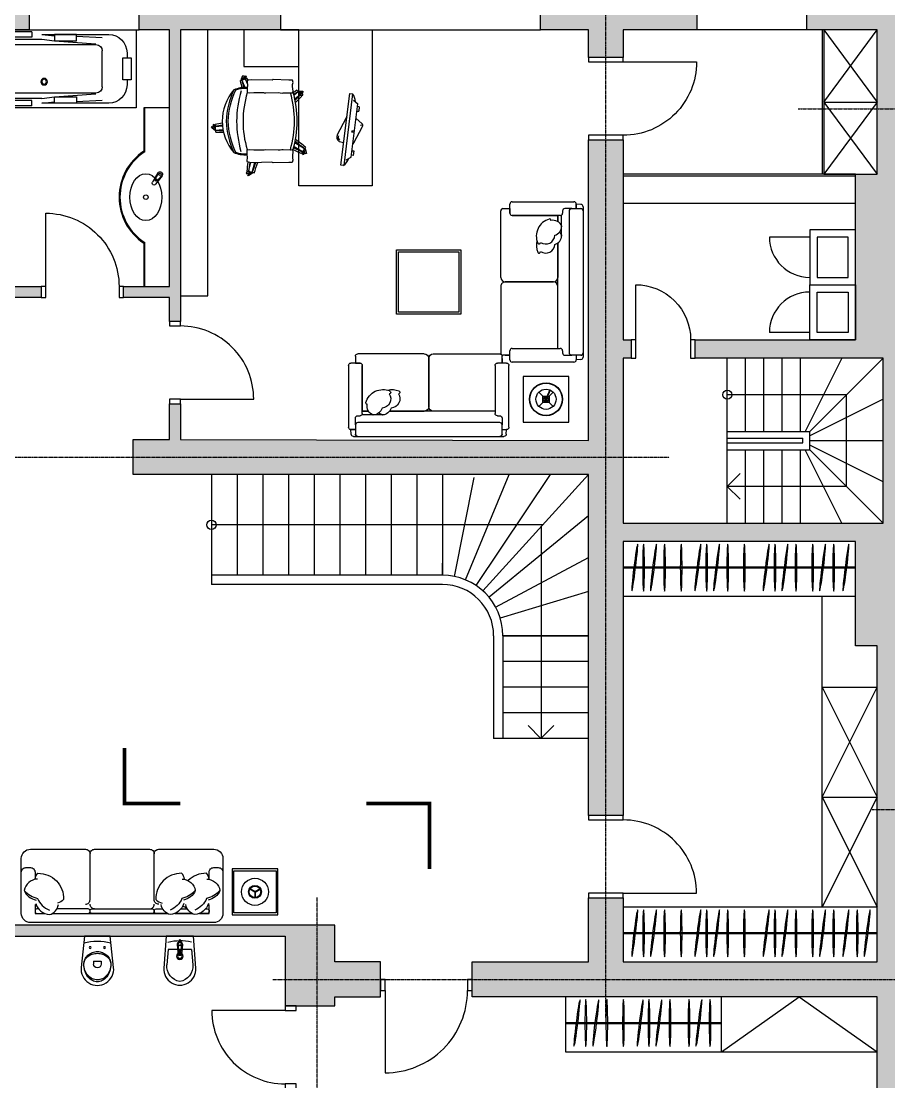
# Model space of a CAD drawing. Header units: millimetres. Extents: x 74752 to 193506, y -83124 to -13126.
# Drawn here: x 149579 to 159047, y -73354 to -61782 of the extents above; entities that cross this region are included whole.
import ezdxf

# ---------------------------------------------------------------- set-up
doc = ezdxf.new("R2010")
doc.units = ezdxf.units.MM
doc.linetypes.add('CENTER2', pattern=[1.125, 0.75, -0.125, 0.125, -0.125])
doc.linetypes.add('HIDDEN', pattern=[0.375, 0.25, -0.125])
for name, color, linetype in [('axis', 40, 'CENTER2'), ('door_dwgmodels.com', 250, 'Continuous'), ('furniture _san', 36, 'Continuous'), ('hatches', 8, 'Continuous'), ('Marks sections', 7, 'Continuous'), ('sanitary', 144, 'Continuous'), ('stairs', 250, 'Continuous'), ('wall', 5, 'Continuous')]:
    doc.layers.add(name, color=color, linetype=linetype)

# ---------------------------------------------------------------- blocks, each defined once
blk = doc.blocks.new('PorcherP0775(1800)')
for p, q in [((850, 0), (0, 0)), ((0, 0), (0, -1800)), ((850, -1800), (850, 0)), ((305, -100), (250, -100)), ((600, -100), (545, -100)), ((50, -300), (50, -1030)), ((800, -1030), (800, -300)), ((70, -650), (84, -371)), ((120, -890), (151, -440)), ((160, -440), (160, -1590)), ((230, -370), (620, -370)), ((690, -1590), (690, -440)), ((730, -890), (699, -440)), ((780, -650), (766, -371)), ((50, -1030), (64, -889)), ((100, -1030), (120, -890)), ((750, -1030), (730, -890)), ((800, -1030), (786, -889)), ((100, -1030), (100, -1570)), ((750, -1570), (750, -1030)), ((20, -1140), (80, -1140)), ((20, -1140), (20, -1570)), ((80, -1140), (80, -1570)), ((830, -1140), (770, -1140)), ((770, -1140), (770, -1570)), ((830, -1140), (830, -1570)), ((20, -1570), (80, -1570)), ((830, -1570), (770, -1570)), ((230, -1660), (620, -1660)), ((230, -1700), (620, -1700)), ((275, -1720), (275, -1780)), ((575, -1720), (275, -1720)), ((575, -1720), (575, -1780)), ((0, -1800), (850, -1800)), ((575, -1780), (275, -1780))]:
    blk.add_line(p, q)
for points in [[(305, -145), (545, -145), (545, -55), (305, -55)], [(50, -890), (120, -890), (120, -650), (50, -650)], [(800, -890), (730, -890), (730, -650), (800, -650)]]:
    blk.add_lwpolyline(points, close=True)
for radius in [36, 26]:
    blk.add_circle((285, -1005), radius)
for centre, radius, start, end in [((250, -300), 200, 90, 180), ((600, -300), 200, 0, 90), ((230, -440), 70, 90, 180), ((620, -440), 70, 0, 90), ((230, -1570), 130, 180, 270), ((230, -1590), 70, 180, 270), ((620, -1570), 130, 270, 0), ((620, -1590), 70, 270, 0)]:
    blk.add_arc(centre, radius, start, end)
blk = doc.blocks.new('mixer4ws(plan)')
at = {"color": 0}
for p, q in [((0, 28), (117, 20)), ((0, -28), (117, -20))]:
    blk.add_line(p, q, dxfattribs=at)
for centre, radius, start, end in [((0, 0), 27.5, 45.2651, 314.7349), ((0, 0), 24.5, 55.034, 65.9105), ((15, 22), 2, 235.034, 267.8471), ((117, 0), 20, 270, 90), ((0, 0), 24.5, 294.0895, 304.966), ((15, -22), 2, 92.1529, 124.966)]:
    blk.add_arc(centre, radius, start, end, dxfattribs=at)
blk.add_ellipse((0, 0), major_axis=(90.3, 0), ratio=0.221476, start_param=4.880525, end_param=7.685846, dxfattribs=at)
blk.add_ellipse((70, 0), major_axis=(-10, 0), ratio=0.2, dxfattribs=at)
blk = doc.blocks.new('vanity unit1050')
at = {"color": 0}
for p, q in [((-270, 496), (-270, 975)), ((-270, -975), (-270, -496))]:
    blk.add_line(p, q, dxfattribs=at)
blk.add_lwpolyline([(0, -975), (0, 975), (-280, 975), (-280, 501, 0.538816), (-280, -501), (-280, -975), (0, -975)], format="xyb", dxfattribs=at)
at = {"color": 0, "ltscale": 7}
blk.add_circle((-103, 250), 12.7, dxfattribs=at)
at = {"color": 0}
blk.add_circle((-258, 0), 25, dxfattribs=at)
blk.add_arc((50, 0), 590, 122.8453, 237.1547, dxfattribs=at)
blk.add_ellipse((-258, 0), major_axis=(0, -255), ratio=0.686274, start_param=3.141593, end_param=9.424778, dxfattribs=at)
at = {"color": 0, "extrusion": (0, 0, -1), "zscale": -1, "rotation": 303.6017384872103}
blk.add_blockref('mixer4ws(plan)', (103, 250), dxfattribs=at)
blk = doc.blocks.new('*U99')
at = {"color": 0, "linetype": 'ByBlock', "ltscale": 10}
blk.add_lwpolyline([(-50, 0), (-50, 800, 0.414214), (-850, 0)], format="xyb", dxfattribs=at)
at = {"color": 0}
for points in [[(-900, 0), (-850, 0), (-850, -120), (-900, -120)], [(-50, 0), (0, 0), (0, -120), (-50, -120)]]:
    blk.add_lwpolyline(points, close=True, dxfattribs=at)
blk = doc.blocks.new('*U100')
at = {"color": 0, "linetype": 'ByBlock', "ltscale": 10}
blk.add_lwpolyline([(-850, 0), (-850, 800, -0.414214), (-50, 0)], format="xyb", dxfattribs=at)
at = {"color": 0}
for points in [[(-900, 0), (-850, 0), (-850, -120), (-900, -120)], [(-50, 0), (0, 0), (0, -120), (-50, -120)]]:
    blk.add_lwpolyline(points, close=True, dxfattribs=at)
blk = doc.blocks.new('*U101')
at = {"color": 0, "linetype": 'ByBlock', "ltscale": 10}
blk.add_lwpolyline([(-50, 0), (-50, 600, 0.414214), (-650, 0)], format="xyb", dxfattribs=at)
at = {"color": 0}
for points in [[(-700, 0), (-650, 0), (-650, -200), (-700, -200)], [(-50, 0), (0, 0), (0, -200), (-50, -200)]]:
    blk.add_lwpolyline(points, close=True, dxfattribs=at)
blk = doc.blocks.new('*U102')
at = {"color": 0, "linetype": 'ByBlock', "ltscale": 10}
blk.add_lwpolyline([(-50, 0), (-50, 800, 0.414214), (-850, 0)], format="xyb", dxfattribs=at)
at = {"color": 0}
for points in [[(-900, 0), (-850, 0), (-850, -380), (-900, -380)], [(-50, 0), (0, 0), (0, -380), (-50, -380)]]:
    blk.add_lwpolyline(points, close=True, dxfattribs=at)
blk = doc.blocks.new('*U103')
at = {"color": 0, "linetype": 'ByBlock', "ltscale": 10}
blk.add_lwpolyline([(-850, 0), (-850, 800, -0.414214), (-50, 0)], format="xyb", dxfattribs=at)
at = {"color": 0}
for points in [[(-900, 0), (-850, 0), (-850, -380), (-900, -380)], [(-50, 0), (0, 0), (0, -380), (-50, -380)]]:
    blk.add_lwpolyline(points, close=True, dxfattribs=at)
blk = doc.blocks.new('*U104')
at = {"color": 0, "linetype": 'ByBlock', "ltscale": 10}
blk.add_lwpolyline([(-950, 0), (-950, 900, -0.414214), (-50, 0)], format="xyb", dxfattribs=at)
at = {"color": 0}
for points in [[(-1000, 0), (-950, 0), (-950, -120), (-1000, -120)], [(-50, 0), (0, 0), (0, -120), (-50, -120)]]:
    blk.add_lwpolyline(points, close=True, dxfattribs=at)
blk = doc.blocks.new('mixer4bidet(plan)')
at = {"color": 0}
for p, q in [((-28, 2), (-35, 2)), ((0, 28), (94, 21)), ((97, 18), (97, -18)), ((97, 11), (104, 11)), ((104, 13), (112, 13)), ((113, 12), (121, 12)), ((-28, -2), (-35, -2)), ((0, -28), (94, -21)), ((97, -11), (104, -11)), ((104, -13), (112, -13)), ((113, -12), (121, -12))]:
    blk.add_line(p, q, dxfattribs=at)
blk.add_circle((-42, 0), 6.91, dxfattribs=at)
for centre, radius, start, end in [((0, 0), 27.5, 45.2651, 314.7349), ((0, 0), 24.5, 55.034, 65.9105), ((15, 22), 2, 235.034, 267.8471), ((94, 18), 3, 0, 86.3288), ((0, 0), 24.5, 294.0895, 304.966), ((15, -22), 2, 92.1529, 124.966), ((94, -18), 3, 273.6712, 0)]:
    blk.add_arc(centre, radius, start, end, dxfattribs=at)
for centre, major_axis, ratio, start_param, end_param in [((0, 0), (90.3, 0), 0.221476, 4.880525, 7.685846), ((104, 0), (0, 13), 0.174484, 2.579523, 6.845255), ((104, 0), (0, -11), 0.174139, 0, 3.141593), ((112, 0), (0, 13), 0.174484, 3.141593, 6.283185), ((121, 0), (0, 12), 0.174139, 3.141593, 6.283185)]:
    blk.add_ellipse(centre, major_axis=major_axis, ratio=ratio, start_param=start_param, end_param=end_param, dxfattribs=at)
blk.add_ellipse((70, 0), major_axis=(-10, 0), ratio=0.2, dxfattribs=at)
blk = doc.blocks.new('bide')
at = {"color": 0}
for p, q in [((-127, -145), (-142, -311)), ((-127, -145), (127, -145)), ((127, -145), (142, -311))]:
    blk.add_line(p, q, dxfattribs=at)
for points in [[(-148, 0), (148, 0), (174, -346, -1.078725), (-174, -346), (-148, 0)], [(-127, -63, -0.110662), (131, -66)]]:
    blk.add_lwpolyline(points, format="xyb", dxfattribs=at)
for centre, radius in [((0, -84), 17.5), ((0, -216), 37.4), ((0, -216), 23.9)]:
    blk.add_circle(centre, radius, dxfattribs=at)
for centre, start, end in [((30, -324), 175.5479, 259.9546), ((-30, -324), 280.0454, 4.4521)]:
    blk.add_arc(centre, 172, start, end, dxfattribs=at)
at = {"color": 0, "xscale": -1, "rotation": 90}
blk.add_blockref('mixer4bidet(plan)', (0, -84), dxfattribs=at)
blk = doc.blocks.new('v1')
at = {"color": 0}
for p, q in [((41, -270), (-41, -270)), ((-41, -270), (-41, -303)), ((41, -270), (41, -303))]:
    blk.add_line(p, q, dxfattribs=at)
blk.add_lwpolyline([(-141, 0), (141, 0), (177, -339, -1.109549), (-177, -339), (-141, 0)], format="xyb", dxfattribs=at)
for centre in [(-78, -123), (78, -123)]:
    blk.add_circle(centre, 9.95, dxfattribs=at)
for centre, radius, start, end in [((0, -615), 564, 74.7124, 105.2876), ((-9, -307), 138, 133.1854, 156.1873), ((-9, -307), 138, 133.1854, 156.1873), ((-26, -315), 124, 128.9942, 152.905), ((-3, -313), 146, 111.2448, 133.1854), ((-3, -313), 146, 111.2448, 133.1854), ((-10, -335), 149, 108.5391, 128.9942), ((0, -322), 156, 90, 111.2448), ((0, -322), 156, 90, 111.2448), ((0, -365), 180, 90, 108.5391), ((0, -322), 156, 68.7552, 90), ((0, -322), 156, 68.7552, 90), ((0, -365), 180, 71.4609, 90), ((3, -313), 146, 46.8146, 68.7552), ((3, -313), 146, 46.8146, 68.7552), ((10, -335), 149, 51.0058, 71.4609), ((9, -307), 138, 23.8127, 46.8146), ((9, -307), 138, 23.8127, 46.8146), ((26, -315), 124, 27.095, 51.0058), ((-17, -303), 129, 156.1873, 180), ((-17, -303), 129, 156.1873, 180), ((-50, -303), 96.8, 152.905, 180), ((109, -303), 256, 180, 197.3785), ((55, -303), 202, 180, 199.4203), ((55, -303), 202, 180, 199.4203), ((0, -303), 41.2, 180, 0), ((-109, -303), 256, 342.6215, 0), ((-55, -303), 202, 340.5797, 0), ((-55, -303), 202, 340.5797, 0), ((17, -303), 129, 0, 23.8127), ((17, -303), 129, 0, 23.8127), ((50, -303), 96.8, 0, 27.095), ((28, -313), 173, 199.4203, 220.4025), ((28, -313), 173, 199.4203, 220.4025), ((56, -320), 200, 197.3785, 217.0738), ((11, -327), 151, 220.4025, 244.0498), ((11, -327), 151, 220.4025, 244.0498), ((22, -346), 157, 217.0738, 241.268), ((0, -350), 125, 244.0498, 270), ((0, -350), 125, 244.0498, 270), ((0, -350), 125, 270, 295.9502), ((0, -350), 125, 270, 295.9502), ((-22, -346), 157, 298.732, 322.9262), ((-11, -327), 151, 295.9502, 319.5975), ((-11, -327), 151, 295.9502, 319.5975), ((-28, -313), 173, 319.5975, 340.5797), ((-28, -313), 173, 319.5975, 340.5797), ((-56, -320), 200, 322.9262, 342.6215), ((0, -385), 112, 241.268, 270), ((0, -385), 112, 270, 298.732)]:
    blk.add_arc(centre, radius, start, end, dxfattribs=at)
blk = doc.blocks.new('*U105')
at = {"color": 0, "linetype": 'ByBlock', "ltscale": 10}
blk.add_lwpolyline([(-850, 0), (-850, 800, -0.414214), (-50, 0)], format="xyb", dxfattribs=at)
at = {"color": 0}
for points in [[(-900, 0), (-850, 0), (-850, -120), (-900, -120)], [(-50, 0), (0, 0), (0, -120), (-50, -120)]]:
    blk.add_lwpolyline(points, close=True, dxfattribs=at)
blk = doc.blocks.new('sofa 800x2')
at = {"color": 0, "ltscale": 0.03}
for p, q in [((-821, 0), (821, 0)), ((-775, 0), (775, 0)), ((-875, -775), (-875, -100)), ((-875, -775), (-875, -100)), ((-846, -25), (-850, -75)), ((-850, -75), (-800, -75)), ((-800, -75), (-800, -25)), ((800, -25), (800, -75)), ((800, -75), (850, -75)), ((800, -75), (850, -75)), ((846, -25), (850, -75)), ((875, -100), (875, -775)), ((875, -100), (875, -775)), ((-800, -125), (-800, -200)), ((-775, -225), (-750, -225)), ((750, -225), (775, -225)), ((800, -200), (800, -125)), ((-483, -237), (-728, -237)), ((-725, -250), (-725, -775)), ((-725, -775), (-725, -275)), ((-657, -275), (-725, -275)), ((-725, -275), (-657, -275)), ((725, -275), (-428, -275)), ((-428, -275), (-50, -275)), ((0, -325), (0, -850)), ((0, -325), (0, -850)), ((0, -325), (0, -850)), ((0, -850), (0, -325)), ((725, -775), (725, -250)), ((725, -775), (725, -275)), ((-800, -800), (-850, -800)), ((-800, -800), (-850, -800)), ((-800, -800), (-750, -800)), ((-750, -800), (-800, -800)), ((-800, -875), (-800, -800)), ((800, -800), (750, -800)), ((850, -800), (750, -800)), ((800, -850), (800, -800)), ((800, -800), (800, -875)), ((850, -800), (800, -800)), ((-50, -900), (-775, -900)), ((50, -900), (775, -900))]:
    blk.add_line(p, q, dxfattribs=at)
blk.add_lwpolyline([(-800, -75), (-800, -25, -0.414214), (-775, 0), (775, 0, -0.414214), (800, -25), (800, -125, -0.414214), (775, -150), (-775, -150, -0.414214), (-800, -125), (-800, -75), (-850, -75, 0.414214), (-875, -100)], format="xyb", dxfattribs=at)
for centre, radius, start, end in [((-850, -100), 25, 90, 180), ((-821, -25), 25, 90, 180), ((-775, -25), 25, 90, 180), ((775, -25), 25, 360, 90), ((821, -25), 25, 0, 90), ((850, -100), 25, 0, 90), ((-775, -200), 25, 180, 270), ((-750, -250), 25, 0, 90), ((750, -250), 25, 90, 180), ((775, -200), 25, 270, 0), ((-570, -329), 103, 110.5305, 193.3597), ((-616, -345), 113, 18.6466, 85.0001), ((-470, -329), 103, 110.5305, 136.2793), ((-514, -409), 100, 325.8599, 87.0078), ((-516, -345), 113, 18.6466, 85.0001), ((-414, -409), 100, 325.8599, 87.0078), ((-50, -325), 50, 0, 90), ((50, -325), 50, 90, 180), ((50, -325), 50, 90, 180), ((-675, -364), 12, 66.2577, 209.3762), ((-499, -317), 194, 195.7143, 292.9857), ((-399, -317), 194, 255.0324, 292.9857), ((-430, -481), 15.8, 296.4094, 93.5832), ((-330, -481), 15.8, 296.4094, 93.5832), ((-850, -775), 25, 180, 270), ((-850, -775), 25, 180, 270), ((-750, -775), 25, 270, 0), ((-750, -775), 25, 270, 0), ((750, -775), 25, 180, 270), ((750, -775), 25, 180, 270), ((850, -775), 25, 270, 0), ((850, -775), 25, 270, 360), ((-775, -875), 25, 180, 270), ((-50, -850), 50, 270, 0), ((50, -850), 50, 180, 270), ((50, -850), 50, 180, 270), ((775, -875), 25, 270, 360)]:
    blk.add_arc(centre, radius, start, end, dxfattribs=at)
blk = doc.blocks.new('F standard lamp plan')
at = {"color": 0, "linetype": 'ByBlock', "lineweight": -2}
for p, q in [((-7.8, 7.8), (-3.5, 3.5)), ((-3.5, -3.5), (-3.5, 3.5)), ((-3.5, 3.5), (3.5, 3.5)), ((3.5, 3.5), (7.6, 7.6)), ((3.5, 3.5), (3.5, -3.5)), ((-3.5, -3.5), (-7.8, -7.8)), ((-4.4, -10.1), (-1, -1.7)), ((-4, -10.3), (-0.5, -1.9)), ((-1.7, -3.5), (-3.5, -3.5)), ((3.5, -3.5), (-1.2, -3.5)), ((3.5, -3.5), (7.7, -7.8))]:
    blk.add_line(p, q, dxfattribs=at)
for radius in [18, 17.6, 11]:
    blk.add_circle((0, 0), radius, dxfattribs=at)
at = {"color": 0, "linetype": 'ByBlock', "lineweight": -2, "extrusion": (0, 0, -1)}
for major_axis, start_param, end_param in [((-2.12, 2.12), 4.40312, 10.517647), ((1.41, 1.41), 0.785398, 7.068583), ((-0.707, 0.707), 2.356194490191073, 8.639379797370658), ((-0.53, 0.53), 2.35619449019121, 8.639379797370797)]:
    blk.add_ellipse((0, 0), major_axis=major_axis, ratio=1, start_param=start_param, end_param=end_param, dxfattribs=at)
blk = doc.blocks.new('Tv 2')
at = {"color": 0}
for p, q in [((252, 45), (-297, -160)), ((179, 39), (225, 56)), ((186, 21), (179, 39)), ((225, 56), (232, 38)), ((-275, -130), (-229, -113)), ((-222, -132), (-229, -113)), ((-275, -130), (-268, -149))]:
    blk.add_line(p, q, dxfattribs=at)
blk.add_lwpolyline([(-368, -261), (372, 15), (383, -13), (-358, -289)], close=True, dxfattribs=at)
for points in [[(102, 0), (-101, 0)], [(303, 11), (252, 45)], [(-147, -104), (-125, -18)], [(-13, -71), (15, -71)], [(1, -59), (1, -83)], [(160, -150), (148, -101)], [(-312, -219), (-297, -160)], [(110, -200), (-109, -200)]]:
    blk.add_lwpolyline(points, dxfattribs=at)
for centre, radius, start, end in [((-101, -25), 25, 90, 164.7609), ((102, -25), 25, 52.8723, 90), ((301, -158), 187, 67.5594, 97.1051), ((-101, -25), 10, 90, 164.7609), ((-201, -345), 187, 123.8382, 153.3839), ((-109, -150), 50, 260.5415, 270), ((110, -150), 50, 270, 0), ((110, -150), 35, 270, 0)]:
    blk.add_arc(centre, radius, start, end, dxfattribs=at)
blk = doc.blocks.new('table 033')
at = {"color": 0}
blk.add_lwpolyline([(-800, 850), (-1400, 850), (-1400, 450), (-800, 450), (-800, 850)], dxfattribs=at)
blk.add_lwpolyline([(-800, 850), (0, 850), (0, -850), (-800, -850)], close=True, dxfattribs=at)
at = {"color": 0, "linetype": 'ByBlock', "rotation": 242.5466415344142}
blk.add_blockref('Tv 2', (-151, -293), dxfattribs=at)
blk = doc.blocks.new('ch533')
at = {"color": 0, "linetype": 'ByBlock', "lineweight": -2}
for p, q in [((-163, 572), (-129, 594)), ((-121, 583), (-132, 575)), ((-129, 594), (-121, 583)), ((-170, 558), (-197, 450)), ((-190, 563), (-111, 544)), ((-178, 560), (-163, 572)), ((-176, 543), (-176, 543)), ((-130, 549), (-154, 450)), ((-132, 575), (-143, 567)), ((-124, 564), (-135, 556)), ((-113, 572), (-124, 564)), ((-123, 547), (-105, 561)), ((-105, 561), (-113, 572)), ((-762, 349), (-749, 353)), ((-751, 310), (-762, 349)), ((-751, 282), (-708, 351)), ((-749, 353), (-744, 340)), ((-723, 362), (-736, 358)), ((-736, 358), (-731, 345)), ((-711, 330), (-723, 362)), ((-744, 293), (-751, 310)), ((-744, 340), (-740, 328)), ((-740, 299), (-636, 235)), ((-731, 345), (-727, 332)), ((-728, 289), (-727, 289)), ((-719, 334), (-626, 277)), ((227, 116), (233, 35)), ((229, 96), (149, 90)), ((232, 55), (155, 49)), ((213, 97), (212, 97)), ((223, 53), (252, 35)), ((228, 104), (244, 94)), ((248, 54), (238, 62)), ((244, 94), (276, 68)), ((256, 65), (246, 73)), ((260, 46), (248, 54)), ((252, 35), (260, 46)), ((268, 57), (256, 65)), ((276, 68), (268, 57)), ((-691, -286), (-724, -287)), ((-724, -287), (-724, -301)), ((-724, -301), (-711, -301)), ((-724, -315), (-711, -315)), ((-724, -328), (-724, -315)), ((-683, -330), (-724, -328)), ((-711, -301), (-697, -301)), ((-711, -315), (-697, -314)), ((-657, -339), (-710, -277)), ((-696, -292), (-636, -241)), ((-665, -329), (-683, -330)), ((-670, -323), (-626, -286)), ((-656, -314), (-656, -314)), ((-94, -464), (-118, -406)), ((-38, -441), (-113, -472)), ((-99, -457), (-107, -489)), ((-56, -449), (-89, -368)), ((-61, -433), (-60, -433)), ((-49, -446), (-54, -464)), ((-107, -489), (-94, -493)), ((-94, -493), (-90, -480)), ((-90, -480), (-86, -468)), ((-81, -498), (-77, -485)), ((-68, -502), (-81, -498)), ((-77, -485), (-73, -472)), ((-54, -464), (-68, -502))]:
    blk.add_line(p, q, dxfattribs=at)
at = {"color": 0, "linetype": 'ByBlock', "lineweight": -2, "ltscale": 0.7}
for p, q in [((-615, 326), (-609, 378)), ((-614, 422), (-606, 449)), ((-609, 399), (-614, 422)), ((-609, 378), (-609, 399)), ((-606, 449), (-568, 449)), ((-568, 449), (-397, 453)), ((-397, 453), (-384, 445)), ((-384, 445), (-160, 451)), ((-160, 451), (-131, 446)), ((-131, 446), (-117, 446)), ((-114, 436), (-118, 385)), ((-118, 385), (-115, 364)), ((-117, 446), (-114, 436)), ((-115, 364), (-114, 331)), ((-608, 309), (-615, 326)), ((-602, 308), (-608, 309)), ((-594, 309), (-602, 308)), ((-586, 311), (-594, 309)), ((-507, 308), (-586, 311)), ((-494, 307), (-507, 308)), ((-474, 310), (-494, 307)), ((-454, 312), (-474, 310)), ((-318, 308), (-454, 312)), ((-301, 309), (-318, 308)), ((-292, 311), (-301, 309)), ((-281, 311), (-292, 311)), ((-186, 311), (-281, 311)), ((-142, 307), (-186, 311)), ((-115, 310), (-142, 307)), ((-114, 331), (-115, 310)), ((-609, -311), (-616, -328)), ((-616, -328), (-610, -380)), ((-604, -310), (-609, -311)), ((-596, -311), (-604, -310)), ((-587, -313), (-596, -311)), ((-508, -310), (-587, -313)), ((-495, -309), (-508, -310)), ((-475, -313), (-495, -309)), ((-455, -315), (-475, -313)), ((-319, -311), (-455, -315)), ((-302, -312), (-319, -311)), ((-293, -314), (-302, -312)), ((-282, -314), (-293, -314)), ((-187, -314), (-282, -314)), ((-143, -311), (-187, -314)), ((-116, -314), (-143, -311)), ((-116, -335), (-116, -314)), ((-116, -368), (-116, -335)), ((-611, -401), (-616, -424)), ((-616, -424), (-608, -451)), ((-610, -380), (-611, -401)), ((-608, -451), (-570, -451)), ((-570, -451), (-399, -456)), ((-399, -456), (-386, -448)), ((-386, -448), (-162, -455)), ((-162, -455), (-133, -450)), ((-133, -450), (-119, -450)), ((-119, -389), (-116, -368)), ((-115, -440), (-119, -389)), ((-119, -450), (-115, -440))]:
    blk.add_line(p, q, dxfattribs=at)
at = {"color": 0, "linetype": 'ByBlock', "lineweight": -2}
for centre, radius, start, end in [((2109, -326), 2465, 158.8472, 161.6684), ((2109, -326), 2445, 158.7864, 161.499), ((-150, 553), 15.7, 346.2342, 166.2342), ((-150, 553), 6.83, 346.2342, 166.2342), ((-2560, 818), 2445, 351.3002, 353.6819), ((-2560, 818), 2465, 351.3002, 353.6212), ((-1725, -1894), 2465, 63.2917, 65.6212), ((805, 2193), 2465, 230.8472, 234.0161), ((-729, 317), 15.7, 58.2342, 238.2342), ((805, 2193), 2445, 230.7864, 233.7951), ((-729, 317), 6.83, 58.2342, 238.2342), ((-1725, -1894), 2445, 63.1969, 65.6819), ((92, -2345), 2465, 86.8472, 88.8054), ((92, -2345), 2445, 86.7864, 88.6948), ((-263, 2449), 2445, 279.8592, 281.6819), ((-263, 2449), 2465, 279.8071, 281.6212), ((230, 76), 15.7, 274.2342, 94.2342), ((230, 76), 6.83, 274.2342, 94.2342), ((1111, -1938), 2465, 135.3746, 137.6212), ((1111, -1938), 2445, 135.6986, 137.6819), ((-683, -308), 15.7, 130.2342, 310.2342), ((-683, -308), 6.83, 130.2342, 310.2342), ((-1994, 1732), 2445, 302.7864, 304.078), ((-1994, 1732), 2465, 302.8472, 303.9183), ((2030, 746), 2465, 209.0327, 209.6212), ((2030, 746), 2445, 208.6067, 209.6819), ((-75, -457), 15.7, 202.2342, 22.2342), ((-75, -457), 6.83, 202.2342, 22.2342), ((-2420, -1073), 2445, 14.7864, 16.7574), ((-2420, -1073), 2465, 14.8472, 16.6596)]:
    blk.add_arc(centre, radius, start, end, dxfattribs=at)
at = {"color": 0, "linetype": 'ByBlock', "lineweight": -2, "ltscale": 0.7}
for centre, radius, start, end in [((-101, -12), 377, 69.2853, 92.1195), ((-101, -12), 367, 71.9706, 92.1195), ((486, -4), 1147, 163.7192, 196.0616), ((486, -4), 1117, 163.7192, 196.0616), ((-1157, 0), 1087, 343.3137, 16.4672), ((-1157, 0), 1157, 359.8904, 16.4672), ((-737, -27), 832, 1.688, 25.8901), ((-741, -27), 855, 1.6712, 25.4379), ((-373, -1), 530, 319.6275, 40.1533), ((-1157, 0), 1157, 343.3137, 359.8904), ((-737, 22), 832, 334.1099, 358.312), ((-741, 23), 855, 334.5621, 358.3288), ((-101, 8), 367, 267.6613, 287.8102), ((-101, 8), 377, 267.6613, 290.4955)]:
    blk.add_arc(centre, radius, start, end, dxfattribs=at)

msp = doc.modelspace()

# ---------------------------------------------------------------- hatches: boundary and pattern name
at = {"layer": 'hatches', "true_color": 0x474847}
h = msp.add_hatch(color=59, dxfattribs=at)
h.paths.add_polyline_path([(159560.8, -73571.9), (158920.8, -73571.9), (158919.8, -72426.5), (154499.8, -72426.5), (154499.8, -72426.5), (154499.8, -72426.5), (154499.8, -72426.5), (154499.8, -72426.5), (154499.8, -72046.5), (155769.8, -72046.5), (155769.8, -71346.5), (156149.8, -71346.5), (156149.8, -72046.5), (158919.8, -72046.5), (158919.8, -68596.8), (158684.8, -68596.8), (158684.8, -67456.8), (156149.8, -67456.8), (156149.8, -70446.5), (155769.8, -70446.5), (155769.8, -66726.8), (150799.8, -66726.8), (150799.8, -66346.8), (151196.4, -66346.8), (151196.4, -65956.9), (151316.4, -65956.9), (151316.4, -66346.8), (155769.8, -66356.8), (155769.8, -63076.1), (156149.8, -63076.1), (156149.8, -65256.8), (156234.8, -65256.8), (156234.8, -65456.8), (156149.8, -65456.8), (156149.8, -67256.8), (158984.8, -67256.8), (158984.8, -65456.8), (156934.8, -65456.8), (156934.8, -65256.8), (158684.8, -65256.8), (158684.8, -63452), (158919.8, -63452), (158919.8, -61876.5), (158153, -61876.5), (158153, -61236.5), (159578, -61236.5), (159578, -62286.5), (181922, -62286.5), (181922, -61236.5), (183647, -61236.5), (183647, -61876.5), (182580.2, -61876.5), (182580.2, -68076.5), (185259.6, -68076.5), (185396.7, -67939.4), (185481.6, -68024.3), (185429.3, -68076.5), (185429.3, -68506.8), (185309.3, -68506.8), (185309.3, -68196.5), (182580.2, -68196.5), (182580.2, -68506.8), (181949.2, -68506.8), (181949.2, -63186.5), (181751, -63186.5), (181751, -62926.5), (159619, -62926.5), (159619, -63186.5), (159299.8, -63186.5), (159299.8, -69936.5), (159611.7, -69939.2), (159611.7, -70196.5), (181751, -70196.5), (181751, -69936.5), (181949.2, -69936.5), (181949.2, -69406.8), (182580.2, -69406.8), (182580.2, -69556.5), (185309.3, -69556.5), (185309.3, -69406.8), (185429.3, -69406.8), (185429.3, -70778.4), (185309.3, -70778.4), (185309.3, -70576.5), (185049.3, -70576.5), (185049.3, -69676.5), (185049.3, -69676.5), (185049.3, -69676.5), (185049.3, -69676.5), (182580.2, -69676.5), (182580.2, -71846.8), (184179.8, -71846.8), (184179.8, -72486.8), (181939.2, -72486.8), (181939.2, -70836.9), (176278.6, -70835.5), (159560.8, -70835.5)])
h.paths.add_polyline_path([(155244.8, -61236.5), (156953, -61236.5), (156953, -61876.5), (156149.8, -61876.5), (156149.8, -62176.1), (155769.8, -62176.1), (155769.8, -61876.5), (155244.8, -61876.5)], flags=17)
h.paths.add_polyline_path([(150866.6, -61236.5), (152409.8, -61236.5), (152409.8, -61876.5), (151316.4, -61876.5), (151316.4, -65056.9), (151196.4, -65056.9), (151196.4, -64796.5), (150696.4, -64796.5), (150696.4, -64676.5), (151196.4, -64676.5), (151196.4, -61876.5), (150866.6, -61876.5)])
h.paths.add_polyline_path([(148278, -61236.5), (149666.6, -61236.5), (149666.6, -61876.5), (149033.3, -61876.5), (149033.3, -64676.5), (149796.4, -64676.5), (149796.4, -64796.5), (148903.3, -64796.5), (148901.1, -65346.8), (148518.7, -65346.8), (148520.9, -62926.5), (147509.8, -62926.5), (147509.8, -62286.5), (148278, -62286.5)])
h.paths.add_polyline_path([(145409.8, -62286.5), (143759.8, -62286.5), (143759.8, -67686.4), (144399.8, -67686.4), (144399.8, -67246.8), (148519.8, -67246.8), (148519.8, -67626.8), (148899.8, -67626.8), (148899.8, -66726.8), (149199.8, -66726.8), (149199.8, -66346.8), (148899.8, -66346.8), (148899.6, -66246.8), (148519.7, -66246.8), (148519.9, -67126.8), (144399.8, -67126.8), (144399.8, -62926.5), (145409.8, -62926.5), (145409.8, -62286.5)])
h.paths.add_polyline_path([(147499.8, -69166.8), (144399.8, -69166.8), (144399.8, -69987.2), (143759.8, -69987.2), (143759.8, -68586.4), (144399.8, -68586.4), (144399.8, -69046.8), (147619.8, -69046.8), (147619.8, -69646.8), (148519.8, -69646.8), (148519.8, -68526.8), (148899.8, -68526.8), (148899.8, -69916.8), (148519.8, -69916.8), (148519.8, -69766.8), (147499.8, -69766.8)])
h.paths.add_polyline_path([(144399.8, -70887.2), (143759.8, -70887.2), (143759.8, -75486.5), (145409.8, -75486.5), (145409.8, -74846.5), (144399.8, -74846.5)])
h.paths.add_polyline_path([(152458.8, -72526.5), (152999.8, -72526.5), (152999.8, -72426.5), (153499.8, -72426.5), (153499.8, -72046.5), (152999.8, -72046.5), (152999.8, -71646.5), (148899.8, -71646.5), (148899.8, -70816.8), (148519.8, -70816.8), (148519.8, -74846.5), (147509.8, -74846.5), (147509.8, -75486.5), (150259.8, -75486.5), (150259.8, -74846.5), (148899.8, -74846.5), (148899.8, -71766.5), (152459.8, -71766.5), (152459.8, -72426.5)])
h.paths.add_polyline_path([(151459.8, -75036.5), (151459.8, -74846.5), (152459.8, -74846.5), (152458.8, -73426.5), (152999.8, -73426.5), (152999.8, -74836.9), (153499.8, -74836.9), (153499.8, -74956.9), (152999.8, -74956.9), (153000.8, -77601.7), (152459.8, -77601.7), (152459.8, -75486.5), (151459.8, -75486.5)])
h.paths.add_polyline_path([(158919.8, -77601.7), (159560.8, -77601.7), (159560.8, -74771.9), (158919.8, -74771.9), (158919.8, -74836.9), (154499.8, -74836.9), (154499.8, -74956.9), (158919.8, -74956.9)])
h.paths.add_polyline_path([(157929.7, -79746.8), (158919.8, -79746.8), (158919.8, -78601.7), (159560.8, -78601.7), (159559.8, -80386.8), (157879.7, -80386.8), (157879.7, -80266.8), (157929.7, -80266.8)])
h.paths.add_polyline_path([(152459.8, -78601.7), (152459.8, -80386.8), (154039.8, -80386.8), (154039.8, -80266.8), (153989.8, -80266.8), (153989.8, -79746.8), (152999.8, -79746.8), (153000.8, -78601.7)])
h.paths.add_polyline_path([(187151.1, -71846.8), (187151.1, -71696.8), (188060.4, -71696.8), (188060.4, -73656.9), (189000.4, -73656.9), (189000.4, -74296.9), (187420.4, -74296.9), (187420.4, -72486.8), (185179.8, -72486.8), (185179.8, -71846.8), (185309.3, -71846.8), (185309.3, -71678.4), (185429.3, -71678.4), (185429.3, -71846.8)])
h.paths.add_polyline_path([(190000.2, -66561.5), (190658.4, -66561.5), (190658.4, -69936.5), (191780.4, -69936.5), (191780.4, -71516.7), (191140.4, -71516.7), (191140.4, -70576.5), (187151.1, -70576.5), (187151.1, -69596.1), (187271.1, -69596.1), (187271.1, -70196.5), (190000.2, -70196.5), (190000.2, -68196.5), (189100.2, -68196.5), (189100.2, -68596.5), (188800.2, -68596.5), (188800.2, -68196.5), (187900.2, -68196.5), (187900.2, -68586.5), (187271.1, -68586.5), (187271.1, -68696.1), (187151.1, -68696.1), (187151.1, -68076.5), (187098.9, -68024.3), (187183.7, -67939.4), (187320.8, -68076.5), (190000.2, -68076.5)])
h.paths.add_polyline_path([(190200.4, -74296.9), (190200.4, -73656.9), (191140.4, -73656.9), (191140.4, -72716.7), (191780.4, -72716.7), (191780.4, -74296.9)])
h.paths.add_polyline_path([(188933.4, -61236.5), (190658.4, -61236.5), (190658.4, -64611.5), (190000.2, -64611.5), (190000.2, -61876.5), (188933.4, -61876.5)])
h.paths.add_polyline_path([(184847, -61236.5), (187733.4, -61236.5), (187733.4, -61876.5), (186390.2, -61876.5), (186390.2, -67145.9), (186547.3, -67303), (186462.5, -67387.9), (186290.2, -67215.6), (186118, -67387.9), (186033.1, -67303), (186190.2, -67145.9), (186190.2, -61876.5), (184847, -61876.5)])

# ---------------------------------------------------------------- linework, layer by layer
at = {"layer": 'axis'}
for p, q in [((155959.8, -72651.7, -51278), (155959.8, -60002.9, -51278)), ((158056.5, -62736.5, -51278.4), (182946.3, -62736.5, -51278.4)), ((148232.7, -66536.8, -51278.4), (156650.9, -66536.8, -51277.3)), ((191959.9, -70386.5, -51277.6), (158867, -70386.5, -51277.6)), ((152809.8, -80601.7, -51278.4), (152809.8, -71342.3, -51277.6))]:
    msp.add_line(p, q, dxfattribs=at)
at = {"layer": 'axis', "elevation": -51278.4}
msp.add_lwpolyline([(152326.1, -72236.5), (160122.4, -72236.5)], dxfattribs=at)
at = {"layer": 'furniture _san'}
for p, q in [((158684.8, -67740, -51279.1), (156149.8, -67740, -51279.1)), ((158684.8, -67750, -51279.1), (156149.8, -67750, -51279.1)), ((152128.2, -71283.7, -51279.1), (152067.2, -71248.4, -51279.1)), ((152131.4, -71278.2, -51279.1), (152070.3, -71243, -51279.1)), ((152126.6, -71281, -51279.1), (152126.6, -71351.5, -51279.1)), ((152128.2, -71278.2, -51279.1), (152189.3, -71243, -51279.1)), ((152131.4, -71283.7, -51279.1), (152192.4, -71248.4, -51279.1)), ((152132.9, -71281, -51279.1), (152132.9, -71351.5, -51279.1)), ((158919.8, -71729.7, -51279.1), (156149.8, -71729.7, -51279.1)), ((158919.8, -71739.7, -51279.1), (156149.8, -71739.7, -51279.1)), ((157219.8, -72709.7, -51279.1), (155519.8, -72709.7, -51279.1)), ((157219.8, -72719.7, -51279.1), (155519.8, -72719.7, -51279.1))]:
    msp.add_line(p, q, dxfattribs=at)
for points, elevation in [([(151316.4, -61876.5), (151316.4, -64776.5), (151616.4, -64776.5), (151616.4, -61876.5), (151316.4, -61876.5)], -51278.4), ([(158319.8, -61876.5), (158319.8, -63452)], -51279.1), ([(158339.8, -62664.3), (158919.8, -61876.5)], -51279.1), ([(158339.8, -61876.5), (158919.8, -62664.3), (158339.8, -63452)], -51279.1), ([(158339.8, -62664.3), (158919.8, -62664.3)], -51279.1), ([(158339.8, -62664.3), (158919.8, -63452)], -51279.1), ([(158684.8, -63452), (156149.8, -63452)], -51279.1), ([(158684.8, -63472), (156149.8, -63472)], -51279.1), ([(158684.8, -63772), (156149.8, -63772)], -51279.1), ([(158684.8, -64056.8), (158184.8, -64056.8), (158184.8, -64656.8), (158684.8, -64656.8), (158684.8, -64056.8)], -51279.1), ([(158184.8, -64136.8), (157744.8, -64136.8)], -51279.1), ([(158684.8, -65256.8), (158184.8, -65256.8), (158184.8, -64656.8), (158684.8, -64656.8), (158684.8, -65256.8)], -51279.1), ([(158184.8, -65176.8), (157744.8, -65176.8)], -51279.1), ([(158684.8, -68056.8), (156149.8, -68056.8)], -51279.1), ([(156149.8, -71446.5), (158319.8, -71446.5), (158319.8, -68056.8)], -51279.1), ([(158319.8, -69046.5), (158919.8, -69046.5)], -51279.1), ([(158319.8, -69046.5), (158919.8, -70246.5)], -51279.1), ([(158319.8, -70246.5), (158919.8, -69046.5)], -51279.1), ([(158319.8, -70246.5), (158919.8, -70246.5)], -51279.1), ([(158319.8, -70246.5), (158919.8, -71446.5)], -51279.1), ([(158919.8, -70246.5), (158319.8, -71446.5)], -51279.1), ([(149729.8, -71418.6), (149729.8, -71516.9), (149835, -71516.9)], -51279.1), ([(158319.8, -71446.5), (158919.8, -71446.5)], -51279.1), ([(149918.2, -71516.9), (151172.1, -71516.9)], -51279.1), ([(151255.3, -71516.9), (151441.4, -71516.9)], -51279.1), ([(155519.8, -72426.5), (155519.8, -73026.5), (158919.8, -73026.5), (158919.8, -72426.5), (155519.8, -72426.5)], -51279.1), ([(157219.8, -73026.5), (157219.8, -72426.5)], -51279.1), ([(157219.8, -73026.5), (158069.8, -72426.5), (158919.8, -73026.5)], -51279.1)]:
    msp.add_lwpolyline(points, dxfattribs=dict(at, elevation=elevation))
at = {"layer": 'furniture _san', "elevation": -51279.1}
for points in [[(158919.8, -61876.5), (158339.8, -61876.5), (158339.8, -63452), (158919.8, -63452)], [(158604.8, -64136.8), (158264.8, -64136.8), (158264.8, -64576.8), (158604.8, -64576.8)], [(158604.8, -65176.8), (158264.8, -65176.8), (158264.8, -64736.8), (158604.8, -64736.8)], [(152379.8, -71031), (151879.8, -71031), (151879.8, -71531), (152379.8, -71531)], [(151899.8, -71051), (152359.8, -71051), (152359.8, -71511), (151899.8, -71511)]]:
    msp.add_lwpolyline(points, close=True, dxfattribs=at)
at = {"layer": 'furniture _san'}
for points in [[(153676.1, -64276.3), (154376.1, -64276.3), (154376.1, -64976.3), (153676.1, -64976.3), (153676.1, -64276.3)], [(153696.1, -64296.3), (154356.1, -64296.3), (154356.1, -64956.3), (153696.1, -64956.3)]]:
    msp.add_lwpolyline(points, close=True, dxfattribs=at)
msp.add_lwpolyline([(155556.2, -66156.5), (155556.2, -65656.5), (155056.2, -65656.5), (155056.2, -66156.5), (155556.2, -66156.5)], dxfattribs=at)
at = {"layer": 'furniture _san', "elevation": -51279.1}
for points in [[(149579.8, -70916.9, -0.4142136), (149679.8, -70816.9), (150279.8, -70816.9, -0.4142136), (150329.8, -70866.9, -0.4142136), (150379.8, -70816.9), (150979.8, -70816.9, -0.4142136), (151029.8, -70866.9, -0.4142136), (151079.8, -70816.9), (151679.8, -70816.9, -0.4142136), (151779.8, -70916.9), (151779.8, -71516.9, -0.4142136), (151679.8, -71616.9), (149679.8, -71616.9, -0.4142136), (149579.8, -71516.9)], [(151009.8, -71516.9), (150349.8, -71516.9, -0.4142136), (150329.8, -71496.9), (150329.8, -71486.9, -0.4142136), (150349.8, -71466.9), (151009.8, -71466.9, -0.4142136), (151029.8, -71486.9), (151029.8, -71496.9, -0.4142136)]]:
    msp.add_lwpolyline(points, format="xyb", close=True, dxfattribs=at)
for points in [[(150279.8, -71416.9, 0.4142136), (150329.8, -71366.9), (150329.8, -70866.9, 0.4152491)], [(151079.8, -71416.9, -0.4142136), (151029.8, -71366.9), (151029.8, -70866.9, -0.4173202)], [(149579.8, -71066.9, -0.4142136), (149629.8, -71016.9), (149679.8, -71016.9, -0.4142136), (149729.8, -71066.9), (149729.8, -71144.3)], [(151629.8, -71144.3), (151629.8, -71066.9, -0.4142136), (151679.8, -71016.9), (151729.8, -71016.9, -0.4142136), (151779.8, -71066.9)], [(149754.9, -71141.3, 0.3567724), (149611.6, -71267.3, 0.2495421), (149741.4, -71371.2)], [(149729.7, -71144.4, -0.1655406), (149760.6, -71078.3, -0.4259892), (150041.4, -71364.7, -0.1215233), (149974.8, -71404.2)], [(151360.6, -71144.4, 0.1655406), (151329.6, -71078.3, 0.4259892), (151048.8, -71364.7, 0.1215233), (151115.5, -71404.2)], [(151335.4, -71141.3, -0.3567724), (151478.6, -71267.3, -0.2495421), (151348.8, -71371.2)], [(151629.9, -71144.4, 0.1655406), (151599, -71078.3, 0.2002311), (151400.5, -71158.8)], [(151604.7, -71141.3, -0.3567724), (151748, -71267.3, -0.2495421), (151618.2, -71371.2)], [(149611.6, -71267.3, 0.1477299), (149757.8, -71353.3, 0.2133428), (149886.7, -71479.3)], [(151478.6, -71267.3, -0.1477299), (151332.5, -71353.3, -0.2133428), (151203.5, -71479.3)], [(151748, -71267.3, -0.1477299), (151601.8, -71353.3, -0.2133428), (151472.9, -71479.3)], [(149768, -71466.9), (149749.8, -71466.9, 0.4142136), (149729.8, -71486.9), (149729.8, -71496.9, 0.4142136), (149749.8, -71516.9)], [(149737.6, -71410.1, 0.3066635), (149886.7, -71529.3, 0.30633), (149984.1, -71420.5)], [(149918.2, -71516.9), (150309.8, -71516.9, 0.4142136), (150329.8, -71496.9), (150329.8, -71486.9, 0.4142136), (150309.8, -71466.9), (149968.5, -71466.9, 0.4126516)], [(150379.8, -71466.9, -0.4142136), (150329.8, -71416.9)], [(150979.8, -71466.9, 0.4142136), (151029.8, -71416.9)], [(151172.1, -71516.9), (151049.8, -71516.9, -0.4142136), (151029.8, -71496.9), (151029.8, -71486.9, -0.4142136), (151049.8, -71466.9), (151121.7, -71466.9, -0.1263134)], [(151352.7, -71410.1, -0.3066635), (151203.5, -71529.3, -0.30633), (151106.1, -71420.5)], [(151322.3, -71466.9), (151391.1, -71466.9, -0.4145988)], [(151342.9, -71434.7, 0.0718654), (151384.8, -71454.2)], [(151622, -71410.1, -0.3066635), (151472.9, -71529.3, -0.30633), (151375.5, -71420.5)], [(151524.6, -71516.9), (151629.8, -71516.9), (151629.8, -71418.6, -0.4143521)], [(151591.6, -71466.9), (151609.8, -71466.9, -0.4142136), (151629.8, -71486.9), (151629.8, -71496.9, -0.4142136), (151609.8, -71516.9)], [(149749.8, -71516.9), (149835, -71516.9, 0.4125354)], [(151441.4, -71516.9), (151255.3, -71516.9, -0.4147467)], [(151609.8, -71516.9), (151524.6, -71516.9, -0.4144687)]]:
    msp.add_lwpolyline(points, format="xyb", dxfattribs=at)
at = {"layer": 'furniture _san'}
for radius in [147.5, 70.6, 63.3]:
    msp.add_circle((152129.8, -71281, -51279.1), radius, dxfattribs=at)
for centre, start, end in [((158184.8, -64136.8, -51279.1), 180, 270), ((158184.8, -65176.8, -51279.1), 90, 180)]:
    msp.add_arc(centre, 440, start, end, dxfattribs=at)
at = {"layer": 'furniture _san', "extrusion": (0, 0, -1)}
for centre, major_axis in [((156274.2, -67742.5, -51279.1), (-31.9, -254.1)), ((156370.7, -67743.7, -51279.1), (0, -256.1)), ((156479.1, -67742.5, -51279.1), (-31.9, -254.1)), ((156600, -67743.7, -51279.1), (0, -256.1)), ((156781.5, -67743.7, -51279.1), (0, -256.1)), ((156963.5, -67742.5, -51279.1), (-31.9, -254.1)), ((157059.9, -67743.7, -51279.1), (0, -256.1)), ((157168.3, -67742.5, -51279.1), (-31.9, -254.1)), ((157289.3, -67743.7, -51279.1), (0, -256.1)), ((157470.8, -67743.7, -51279.1), (0, -256.1)), ((157709.2, -67742.5, -51279.1), (-31.9, -254.1)), ((157805.7, -67743.7, -51279.1), (0, -256.1)), ((157914.1, -67742.5, -51279.1), (-31.9, -254.1)), ((158035, -67743.7, -51279.1), (0, -256.1)), ((158216.5, -67743.7, -51279.1), (0, -256.1)), ((158324.9, -67742.5, -51279.1), (-31.9, -254.1)), ((158445.9, -67743.7, -51279.1), (0, -256.1)), ((158579.5, -67742.5, -51279.1), (-31.9, -254.1)), ((156274.2, -71732.3, -51279.1), (-31.9, -254.1)), ((156370.7, -71733.4, -51279.1), (0, -256.1)), ((156479.1, -71732.3, -51279.1), (-31.9, -254.1)), ((156600, -71733.4, -51279.1), (0, -256.1)), ((156781.5, -71733.4, -51279.1), (0, -256.1)), ((156963.5, -71732.3, -51279.1), (-31.9, -254.1)), ((157059.9, -71733.4, -51279.1), (0, -256.1)), ((157168.3, -71732.3, -51279.1), (-31.9, -254.1)), ((157289.3, -71733.4, -51279.1), (0, -256.1)), ((157470.8, -71733.4, -51279.1), (0, -256.1)), ((157709.2, -71732.3, -51279.1), (-31.9, -254.1)), ((157805.7, -71733.4, -51279.1), (0, -256.1)), ((157914.1, -71732.3, -51279.1), (-31.9, -254.1)), ((158035, -71733.4, -51279.1), (0, -256.1)), ((158216.5, -71733.4, -51279.1), (0, -256.1)), ((158324.9, -71732.3, -51279.1), (-31.9, -254.1)), ((158445.9, -71733.4, -51279.1), (0, -256.1)), ((158579.5, -71732.3, -51279.1), (-31.9, -254.1)), ((158702.8, -71733.4, -51279.1), (0, -256.1)), ((158811.2, -71732.3, -51279.1), (-31.9, -254.1)), ((155644.2, -72712.3, -51279.1), (-31.9, -254.1)), ((155740.7, -72713.4, -51279.1), (0, -256.1)), ((155849.1, -72712.3, -51279.1), (-31.9, -254.1)), ((155970, -72713.4, -51279.1), (0, -256.1)), ((156151.5, -72713.4, -51279.1), (0, -256.1)), ((156333.5, -72712.3, -51279.1), (-31.9, -254.1)), ((156429.9, -72713.4, -51279.1), (0, -256.1)), ((156538.3, -72712.3, -51279.1), (-31.9, -254.1)), ((156659.3, -72713.4, -51279.1), (0, -256.1)), ((156867.2, -72713.4, -51279.1), (0, -256.1)), ((156975.6, -72712.3, -51279.1), (-31.9, -254.1)), ((157096.6, -72713.4, -51279.1), (0, -256.1))]:
    msp.add_ellipse(centre, major_axis=major_axis, ratio=0.03669, dxfattribs=at)
at = {"layer": 'Marks sections', "linetype": 'HIDDEN', "const_width": 40, "elevation": -51279.4}
for points in [[(150706.6, -69710.6), (150706.6, -70316.5), (151313.9, -70316.5)], [(153343.7, -70316.5), (154034.8, -70316.5), (154034.8, -71031.5)]]:
    msp.add_lwpolyline(points, dxfattribs=at)
at = {"layer": 'stairs', "color": 18, "true_color": 0x000000}
for p, q in [((157284.8, -66356.8, -51278.4), (157284.8, -65456.8, -51278.4)), ((157484.8, -66256.8, -51278.4), (157484.8, -65456.8, -51278.4)), ((157684.8, -66256.8, -51278.4), (157684.8, -65456.8, -51278.4)), ((157884.8, -66256.8, -51278.4), (157884.8, -65456.8, -51278.4)), ((158084.8, -66256.8, -51278.4), (158084.8, -65456.8, -51278.4)), ((158534.8, -65456.8, -51279.1), (158134.8, -66256.8, -51278.4)), ((158184.8, -66256.8, -51278.4), (158984.8, -65456.8, -51278.4)), ((158584.8, -65856.8, -51278.7), (157284.8, -65856.8, -51278.4)), ((158984.8, -65906.8, -51279.1), (158184.8, -66306.8, -51278.4)), ((158584.8, -66858, -51278.4), (158584.8, -65856.8, -51278.7)), ((157284.8, -66256.8, -51278.4), (158184.8, -66256.8, -51278.4)), ((158184.8, -66456.8, -51278.4), (158184.8, -66256.8, -51278.4)), ((157284.8, -66331.8, -51278.4), (158109.8, -66331.8, -51278.4)), ((157284.8, -67256.8, -51278.4), (157284.8, -66356.8, -51278.4)), ((157284.8, -66381.8, -51278.4), (158109.8, -66381.8, -51278.4)), ((158109.8, -66381.8, -51278.4), (158109.8, -66331.8, -51278.4)), ((158184.8, -66356.8, -51278.4), (158984.8, -66356.8, -51278.4)), ((158984.8, -66806.8, -51279.1), (158184.8, -66406.8, -51278.4)), ((157284.8, -66456.8, -51278.4), (158184.8, -66456.8, -51278.4)), ((157484.8, -67256.8, -51278.4), (157484.8, -66456.8, -51278.4)), ((157684.8, -67256.8, -51278.4), (157684.8, -66456.8, -51278.4)), ((157884.8, -67256.8, -51278.4), (157884.8, -66456.8, -51278.4)), ((158084.8, -67256.8, -51278.4), (158084.8, -66456.8, -51278.4)), ((158534.8, -67256.8, -51279.1), (158134.8, -66456.8, -51278.4)), ((158184.8, -66456.8, -51278.4), (158984.8, -67256.8, -51278.4)), ((151654.8, -66726.8, -51279.1), (151654.8, -67926.8, -51279.1)), ((151934.8, -66726.8, -51279.1), (151934.8, -67826.8, -51279.1)), ((152214.8, -66726.8, -51279.1), (152214.8, -67826.8, -51279.1)), ((152494.8, -66726.8, -51279.1), (152494.8, -67826.8, -51279.1)), ((152774.8, -66726.8, -51279.1), (152774.8, -67826.8, -51279.1)), ((153054.8, -66726.8, -51279.1), (153054.8, -67826.8, -51279.1)), ((153334.8, -66726.8, -51279.1), (153334.8, -67826.8, -51279.1)), ((153614.8, -66726.8, -51279.1), (153614.8, -67826.8, -51279.1)), ((153894.8, -66726.8, -51279.1), (153894.8, -67826.8, -51279.1)), ((154174.8, -66726.8, -51279.1), (154174.8, -67826.8, -51279.1)), ((154174.8, -66726.8, -51279.8), (154174.8, -67826.8, -51279.8)), ((154518.1, -66759.5, -51279.8), (154302.1, -67839.2, -51279.8)), ((154425.9, -67876.4, -51279.8), (154903.8, -66726, -51279.8)), ((155350.8, -66726.4, -51279.8), (154540.1, -67937.1, -51279.8)), ((154616.8, -67996.7, -51279.5), (155769.8, -66726.8, -51278.7)), ((154616.8, -67996.7, -51279.5), (155769.8, -66726.8, -51278.7)), ((158584.8, -66858, -51278.4), (157284.8, -66858, -51278.4)), ((155769.8, -67177.2, -51279.8), (154684, -68066.9, -51279.8)), ((155270.4, -67276.8, -51279.1), (151654.8, -67276.8, -51279.1)), ((155252.3, -67296.8, -51279.3), (155252.3, -69606.8, -51279.3)), ((154174.8, -67826.8, -51279.8), (154174.8, -67694.3, -51279.8)), ((154756.2, -68174.4, -51279.8), (155769.8, -67633.6, -51279.8)), ((154175.6, -67826.8, -51279.1), (151654.8, -67826.8, -51279.1)), ((154175.5, -67926.8, -51279.1), (151654.8, -67926.8, -51279.1)), ((155769.8, -68002.4, -51279.8), (154806, -68294.1, -51279.8)), ((154734.8, -68486.1, -51279.1), (154734.8, -69606.8, -51279.1)), ((154834.8, -68486, -51279.1), (154834.8, -69606.8, -51279.1)), ((155769.8, -68486.8, -51278.7), (154834.8, -68486.8, -51279.8)), ((154834.8, -68486.8, -51279.8), (155769.8, -68486.8, -51279.8)), ((155769.8, -68766.8, -51278.7), (154834.8, -68766.8, -51279.8)), ((155769.8, -69046.8, -51278.7), (154834.8, -69046.8, -51279.8)), ((155769.8, -69046.8, -51278.7), (154834.8, -69046.8, -51279.8)), ((155769.8, -69326.8, -51278.7), (154834.8, -69326.8, -51279.8)), ((155769.8, -69606.8, -51278.7), (154734.8, -69606.8, -51279.8))]:
    msp.add_line(p, q, dxfattribs=at)
for points, elevation in [([(157426.2, -66715.4), (157284.8, -66856.8), (157426.2, -66998.2)], -51278.4), ([(155109.7, -69465.4), (155251.1, -69606.8), (155392.5, -69465.4)], -51279.3)]:
    msp.add_lwpolyline(points, dxfattribs=dict(at, elevation=elevation))
for centre in [(157284.8, -65856.8, -51278.4), (151654.8, -67276.8, -51279.1)]:
    msp.add_circle(centre, 50, dxfattribs=at)
for radius in [660, 560]:
    msp.add_arc((154174.8, -68486.8, -51279.8), radius, 0, 90, dxfattribs=at)
at = {"layer": 'wall', "color": 18, "true_color": 0x000000}
for p, q in [((149666.6, -61876.5, -51278.4), (150866.6, -61876.5, -51278.4)), ((152409.8, -61876.5, -51278.4), (155244.8, -61876.5, -51278.4)), ((158153, -61876.5, -51278.4), (156953, -61876.5, -51278.4))]:
    msp.add_line(p, q, dxfattribs=at)
at = {"layer": 'wall', "color": 5}
for points, elevation in [([(148278, -61236.5), (149666.6, -61236.5), (149666.6, -61876.5), (149033.3, -61876.5), (149033.3, -64676.5), (149796.4, -64676.5), (149796.4, -64796.5), (148903.3, -64796.5), (148901.1, -65346.8), (148518.7, -65346.8), (148520.9, -62926.5), (147509.8, -62926.5), (147509.8, -62286.5), (148278, -62286.5), (148278, -61236.5)], -51278.4), ([(150866.6, -61236.5), (152409.8, -61236.5), (152409.8, -61876.5), (151316.4, -61876.5), (151316.4, -65056.9), (151196.4, -65056.9), (151196.4, -64796.5), (150696.4, -64796.5), (150696.4, -64676.5), (151196.4, -64676.5), (151196.4, -61876.5), (150866.6, -61876.5), (150866.6, -61236.5)], -51278.4), ([(155244.8, -61236.5), (156953, -61236.5), (156953, -61876.5), (156149.8, -61876.5), (156149.8, -62176.1), (155769.8, -62176.1), (155769.8, -61876.5), (155244.8, -61876.5), (155244.8, -61236.5)], -51278.4), ([(152458.8, -72526.5), (152999.8, -72526.5), (152999.8, -72426.5), (153499.8, -72426.5), (153499.8, -72046.5), (152999.8, -72046.5), (152999.8, -71646.5), (148899.8, -71646.5), (148899.8, -70816.8), (148519.8, -70816.8), (148519.8, -74846.5), (147509.8, -74846.5), (147509.8, -75486.5), (150259.8, -75486.5), (150259.8, -74846.5), (148899.8, -74846.5), (148899.8, -71766.5), (152459.8, -71766.5), (152459.8, -72426.5)], -51279.1)]:
    msp.add_lwpolyline(points, close=True, dxfattribs=dict(at, elevation=elevation))
at = {"layer": 'wall', "color": 5, "elevation": -51279.1}
msp.add_lwpolyline([(158920.8, -73571.9), (158919.8, -72426.5), (154499.8, -72426.5), (154499.8, -72426.5), (154499.8, -72426.5), (154499.8, -72426.5), (154499.8, -72426.5), (154499.8, -72046.5), (155769.8, -72046.5), (155769.8, -71346.5), (156149.8, -71346.5), (156149.8, -72046.5), (158919.8, -72046.5), (158919.8, -68596.8), (158684.8, -68596.8), (158684.8, -67456.8), (156149.8, -67456.8), (156149.8, -70446.5), (155769.8, -70446.5), (155769.8, -66726.8), (150799.8, -66726.8), (150799.8, -66346.8), (151196.4, -66346.8), (151196.4, -65956.9), (151316.4, -65956.9), (151316.4, -66346.8), (155769.8, -66356.8), (155769.8, -63076.1), (156149.8, -63076.1), (156149.8, -65256.8), (156234.8, -65256.8), (156234.8, -65456.8), (156149.8, -65456.8), (156149.8, -67256.8), (158984.8, -67256.8), (158984.8, -65456.8), (156934.8, -65456.8), (156934.8, -65256.8), (158684.8, -65256.8), (158684.8, -63452), (158919.8, -63452), (158919.8, -61876.5), (158153, -61876.5), (158153, -61236.5)], dxfattribs=at)

# ---------------------------------------------------------------- block references
at = {"layer": 'door_dwgmodels.com', "xscale": -1}
for name, p, rotation in [('*U102', (156149.8, -62176.1, -51278.4), 270), ('*U100', (151316.4, -65056.9, -51279.1), 270), ('*U103', (156149.8, -70446.5, -51279.1), 270), ('*U104', (154499.8, -72356.5, -51278.4), 180), ('*U105', (152458.8, -73426.5, -51279.1), 90)]:
    msp.add_blockref(name, p, dxfattribs=dict(at, rotation=rotation))
for name, p in [('*U99', (149796.4, -64676.5, -51278.4)), ('*U101', (156234.8, -65256.8, -51279.1))]:
    msp.add_blockref(name, p, dxfattribs=at)
at = {"layer": 'furniture _san'}
msp.add_blockref('table 033', (153407.3, -62726.5, -51278.4), dxfattribs=at)
for name, p, rotation in [('ch533', (151929.8, -62874.5, -51279.1), 180), ('sofa 800x2', (155711.4, -64626.3), 269.9999999999955)]:
    msp.add_blockref(name, p, dxfattribs=dict(at, rotation=rotation))
at = {"layer": 'furniture _san', "xscale": -1, "rotation": 180}
msp.add_blockref('sofa 800x2', (154026.1, -66311.7), dxfattribs=at)
at = {"layer": 'furniture _san', "xscale": 10, "yscale": 10, "rotation": 180}
msp.add_blockref('F standard lamp plan', (155306.2, -65906.5), dxfattribs=at)
at = {"layer": 'sanitary', "xscale": -1, "rotation": 270}
msp.add_blockref('PorcherP0775(1800)', (150833.3, -62726.5, -51278.4), dxfattribs=at)
at = {"layer": 'sanitary'}
msp.add_blockref('vanity unit1050', (151196.4, -63701.5, -51278.4), dxfattribs=at)
at = {"layer": 'sanitary', "xscale": -1}
for name, p in [('v1', (150409.8, -71766.5, -51279.1)), ('bide', (151309.8, -71766.5, -51279.1))]:
    msp.add_blockref(name, p, dxfattribs=at)

doc.saveas('drawing.dxf')
